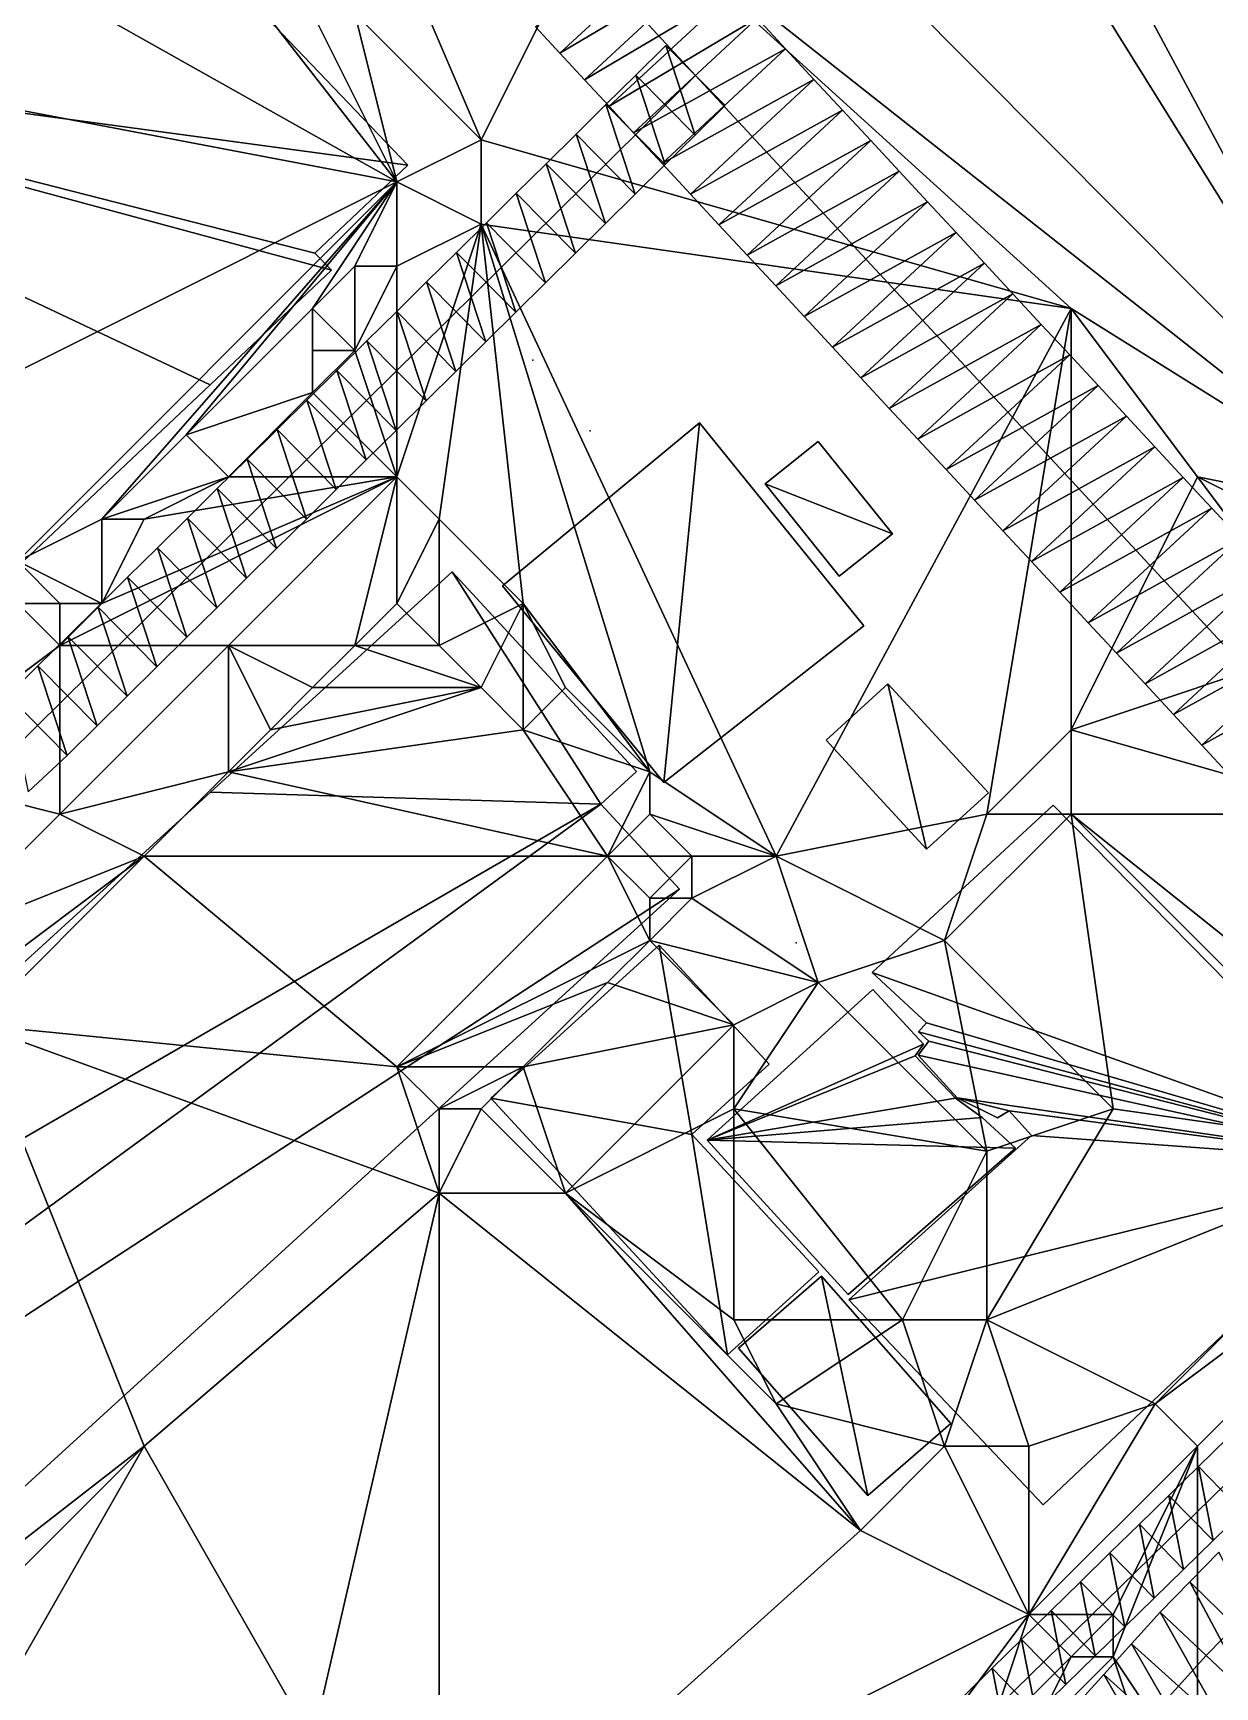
# Model space of a CAD drawing. Header units: metres. Extents: x -1103 to 901, y -902 to 905.
# Drawn here: x -927.3 to -871.2, y -407.4 to -328.9 of the extents above; entities that cross this region are included whole.
import ezdxf

# ---------------------------------------------------------------- set-up
doc = ezdxf.new("R2010")
doc.units = ezdxf.units.M
for name, color, linetype in [('OSM_BUILDING_FOOTPRINTS', 7, 'CONTINUOUS'), ('OSM_BUILDING_ROOFS', 1, 'CONTINUOUS'), ('OSM_BUILDING_WALLS', 8, 'CONTINUOUS'), ('OSM_ROAD_AXES', 2, 'CONTINUOUS'), ('OSM_ROAD_SURFACE', 9, 'CONTINUOUS'), ('OSM_TERRAIN', 3, 'CONTINUOUS'), ('OSM_TREES', 3, 'CONTINUOUS')]:
    doc.layers.add(name, color=color, linetype=linetype)

msp = doc.modelspace()

# ---------------------------------------------------------------- linework, layer by layer
at = {"layer": 'OSM_BUILDING_FOOTPRINTS'}
for points in [[(-953.61, -329.235, 14.229), (-928.882, -355.079, 14.229), (-918.868, -345.624, 14.229), (-913.109, -340.194, 14.229), (-913.894, -339.375, 14.229), (-909.483, -335.206, 14.229), (-933.437, -310.18, 14.229), (-953.61, -329.235, 14.229)], [(-889.443, -323.682, 11.96), (-879.992, -314.414, 11.96), (-874.499, -319.933, 11.96), (-877.351, -322.731, 11.96), (-878.191, -321.901, 11.96), (-879.429, -323.118, 11.96), (-874.079, -328.492, 11.96), (-868.53, -323.051, 11.96), (-862.373, -329.233, 11.96), (-856.382, -323.715, 11.96), (-845.295, -335.36, 11.96), (-861.709, -351.561, 11.96), (-889.443, -323.682, 11.96)], [(-904.995, -355.167, 12.733), (-895.644, -347.437, 12.733), (-887.829, -357.069, 12.733), (-897.324, -364.501, 12.733), (-904.995, -355.167, 12.733)], [(-890.007, -348.322, 13.019), (-886.48, -352.701, 13.019), (-889.001, -354.703, 13.019), (-892.516, -350.323, 13.019), (-890.007, -348.322, 13.019)], [(-907.383, -354.504, 11.038), (-918.845, -364.966, 11.038), (-952.636, -395.777, 11.038), (-953.597, -394.726, 11.038), (-958.24, -398.962, 11.038), (-957.289, -399.99, 11.038), (-967.536, -409.335, 11.038), (-968.265, -408.539, 11.038), (-972.687, -412.576, 11.038), (-971.957, -413.361, 11.038), (-985, -425.25, 11.038), (-983.862, -426.499, 11.038), (-1002.918, -443.873, 11.038), (-997.402, -449.845, 11.038), (-995.965, -448.54, 11.038), (-992.173, -452.643, 11.038), (-990.128, -454.855, 11.038), (-896.594, -369.566, 11.038), (-900.319, -365.529, 11.038), (-898.628, -363.981, 11.038), (-907.383, -354.504, 11.038)], [(-889.63, -362.499, 13.139), (-886.69, -359.823, 13.139), (-881.926, -364.998, 13.139), (-884.866, -367.675, 13.139), (-889.63, -362.499, 13.139)], [(-879.317, -398.784, 13.154), (-888.547, -389.052, 13.154), (-879.881, -381.266, 13.154), (-880.942, -380.094, 13.154), (-881.484, -380.426, 13.154), (-883.407, -379.475, 13.154), (-885.264, -377.451, 13.154), (-884.756, -376.776, 13.154), (-885.242, -376.345, 13.154), (-884.866, -375.903, 13.154), (-887.442, -373.525, 13.154), (-878.842, -365.584, 13.154), (-862.151, -382.56, 13.154), (-879.317, -398.784, 13.154)], [(-897.545, -372.22, 12.347), (-905.536, -379.486, 12.347), (-894.306, -391.662, 12.347), (-889.973, -387.725, 12.347), (-895.997, -381.211, 12.347), (-892.327, -377.871, 12.347), (-897.545, -372.22, 12.347)], [(-887.408, -374.332, 13.104), (-885.01, -376.931, 13.104), (-885.397, -377.484, 13.104), (-883.484, -379.486, 13.104), (-882.224, -380.404, 13.104), (-880.644, -381.863, 13.104), (-888.58, -388.808, 13.104), (-895.267, -381.476, 13.104), (-887.408, -374.332, 13.104)], [(-893.786, -391.352, 12.616), (-889.851, -387.935, 12.616), (-883.705, -394.935, 12.616), (-887.64, -398.341, 12.616), (-893.786, -391.352, 12.616)]]:
    msp.add_polyline3d(points, close=True, dxfattribs=at)
at = {"layer": 'OSM_BUILDING_ROOFS'}
for points in [[(-909.483, -335.206, 22.629), (-933.437, -310.18, 22.629), (-953.61, -329.235, 22.629)], [(-889.443, -323.682, 17.16), (-861.709, -351.561, 17.16), (-879.429, -323.118, 17.16)], [(-861.709, -351.561, 17.16), (-874.079, -328.492, 17.16), (-879.429, -323.118, 17.16)], [(-861.709, -351.561, 17.16), (-868.53, -323.051, 17.16), (-874.079, -328.492, 17.16)], [(-953.61, -329.235, 22.629), (-928.882, -355.079, 22.629), (-918.868, -345.624, 22.629)], [(-953.61, -329.235, 22.629), (-918.868, -345.624, 22.629), (-913.109, -340.194, 22.629)], [(-953.61, -329.235, 22.629), (-913.109, -340.194, 22.629), (-913.894, -339.375, 22.629)], [(-953.61, -329.235, 22.629), (-913.894, -339.375, 22.629), (-909.483, -335.206, 22.629)], [(-895.644, -347.437, 22.733), (-904.995, -355.167, 22.733), (-897.324, -364.501, 22.733)], [(-895.644, -347.437, 22.733), (-897.324, -364.501, 22.733), (-887.829, -357.069, 22.733)], [(-886.48, -352.701, 23.019), (-890.007, -348.322, 23.019), (-892.516, -350.323, 23.019)], [(-886.48, -352.701, 23.019), (-892.516, -350.323, 23.019), (-889.001, -354.703, 23.019)], [(-900.319, -365.529, 16.238), (-907.383, -354.504, 16.238), (-918.845, -364.966, 16.238)], [(-900.319, -365.529, 16.238), (-898.628, -363.981, 16.238), (-907.383, -354.504, 16.238)], [(-886.69, -359.823, 23.139), (-889.63, -362.499, 23.139), (-884.866, -367.675, 23.139)], [(-886.69, -359.823, 23.139), (-884.866, -367.675, 23.139), (-881.926, -364.998, 23.139)], [(-900.319, -365.529, 16.238), (-918.845, -364.966, 16.238), (-952.636, -395.777, 16.238)], [(-983.862, -426.499, 16.238), (-896.594, -369.566, 16.238), (-900.319, -365.529, 16.238)], [(-983.862, -426.499, 16.238), (-900.319, -365.529, 16.238), (-952.636, -395.777, 16.238)], [(-862.151, -382.56, 18.354), (-878.842, -365.584, 18.354), (-887.442, -373.525, 18.354)], [(-983.862, -426.499, 16.238), (-990.128, -454.855, 16.238), (-896.594, -369.566, 16.238)], [(-895.997, -381.211, 22.347), (-897.545, -372.22, 22.347), (-905.536, -379.486, 22.347)], [(-895.997, -381.211, 22.347), (-892.327, -377.871, 22.347), (-897.545, -372.22, 22.347)], [(-862.151, -382.56, 18.354), (-887.442, -373.525, 18.354), (-884.866, -375.903, 18.354)], [(-885.01, -376.931, 23.104), (-887.408, -374.332, 23.104), (-895.267, -381.476, 23.104)], [(-862.151, -382.56, 18.354), (-884.866, -375.903, 18.354), (-885.242, -376.345, 18.354)], [(-862.151, -382.56, 18.354), (-884.756, -376.776, 18.354), (-885.264, -377.451, 18.354)], [(-862.151, -382.56, 18.354), (-885.242, -376.345, 18.354), (-884.756, -376.776, 18.354)], [(-895.267, -381.476, 23.104), (-885.397, -377.484, 23.104), (-885.01, -376.931, 23.104)], [(-895.267, -381.476, 23.104), (-883.484, -379.486, 23.104), (-885.397, -377.484, 23.104)], [(-862.151, -382.56, 18.354), (-885.264, -377.451, 18.354), (-883.407, -379.475, 18.354)], [(-895.997, -381.211, 22.347), (-905.536, -379.486, 22.347), (-894.306, -391.662, 22.347)], [(-895.267, -381.476, 23.104), (-882.224, -380.404, 23.104), (-883.484, -379.486, 23.104)], [(-883.407, -379.475, 18.354), (-881.484, -380.426, 18.354), (-880.942, -380.094, 18.354)], [(-862.151, -382.56, 18.354), (-883.407, -379.475, 18.354), (-880.942, -380.094, 18.354)], [(-895.267, -381.476, 23.104), (-880.644, -381.863, 23.104), (-882.224, -380.404, 23.104)], [(-862.151, -382.56, 18.354), (-880.942, -380.094, 18.354), (-879.881, -381.266, 18.354)], [(-895.997, -381.211, 22.347), (-894.306, -391.662, 22.347), (-889.973, -387.725, 22.347)], [(-895.267, -381.476, 23.104), (-888.58, -388.808, 23.104), (-880.644, -381.863, 23.104)], [(-879.881, -381.266, 18.354), (-888.547, -389.052, 18.354), (-862.151, -382.56, 18.354)], [(-888.547, -389.052, 18.354), (-879.317, -398.784, 18.354), (-862.151, -382.56, 18.354)], [(-889.851, -387.935, 17.816), (-893.786, -391.352, 17.816), (-887.64, -398.341, 17.816)], [(-889.851, -387.935, 17.816), (-887.64, -398.341, 17.816), (-883.705, -394.935, 17.816)]]:
    msp.add_3dface(points, dxfattribs=at)
at = {"layer": 'OSM_BUILDING_WALLS'}
for points in [[(-909.483, -335.206, 14.229), (-933.437, -310.18, 14.229), (-933.437, -310.18, 22.629)], [(-909.483, -335.206, 14.229), (-933.437, -310.18, 22.629), (-909.483, -335.206, 22.629)], [(-889.443, -323.682, 11.96), (-861.709, -351.561, 11.96), (-861.709, -351.561, 17.16)], [(-889.443, -323.682, 11.96), (-861.709, -351.561, 17.16), (-889.443, -323.682, 17.16)], [(-913.894, -339.375, 14.229), (-909.483, -335.206, 14.229), (-909.483, -335.206, 22.629)], [(-913.894, -339.375, 14.229), (-909.483, -335.206, 22.629), (-913.894, -339.375, 22.629)], [(-913.109, -340.194, 14.229), (-913.894, -339.375, 14.229), (-913.894, -339.375, 22.629)], [(-913.109, -340.194, 14.229), (-913.894, -339.375, 22.629), (-913.109, -340.194, 22.629)], [(-918.868, -345.624, 14.229), (-913.109, -340.194, 14.229), (-913.109, -340.194, 22.629)], [(-918.868, -345.624, 14.229), (-913.109, -340.194, 22.629), (-918.868, -345.624, 22.629)], [(-928.882, -355.079, 14.229), (-918.868, -345.624, 14.229), (-918.868, -345.624, 22.629)], [(-928.882, -355.079, 14.229), (-918.868, -345.624, 22.629), (-928.882, -355.079, 22.629)], [(-895.644, -347.437, 12.733), (-904.995, -355.167, 12.733), (-904.995, -355.167, 22.733)], [(-895.644, -347.437, 12.733), (-904.995, -355.167, 22.733), (-895.644, -347.437, 22.733)], [(-887.829, -357.069, 12.733), (-895.644, -347.437, 12.733), (-895.644, -347.437, 22.733)], [(-887.829, -357.069, 12.733), (-895.644, -347.437, 22.733), (-887.829, -357.069, 22.733)], [(-890.007, -348.322, 13.019), (-892.516, -350.323, 13.019), (-892.516, -350.323, 23.019)], [(-890.007, -348.322, 13.019), (-892.516, -350.323, 23.019), (-890.007, -348.322, 23.019)], [(-886.48, -352.701, 13.019), (-890.007, -348.322, 13.019), (-890.007, -348.322, 23.019)], [(-886.48, -352.701, 13.019), (-890.007, -348.322, 23.019), (-886.48, -352.701, 23.019)], [(-892.516, -350.323, 13.019), (-889.001, -354.703, 13.019), (-889.001, -354.703, 23.019)], [(-892.516, -350.323, 13.019), (-889.001, -354.703, 23.019), (-892.516, -350.323, 23.019)], [(-889.001, -354.703, 13.019), (-886.48, -352.701, 13.019), (-886.48, -352.701, 23.019)], [(-889.001, -354.703, 13.019), (-886.48, -352.701, 23.019), (-889.001, -354.703, 23.019)], [(-907.383, -354.504, 11.038), (-918.845, -364.966, 11.038), (-918.845, -364.966, 16.238)], [(-907.383, -354.504, 11.038), (-918.845, -364.966, 16.238), (-907.383, -354.504, 16.238)], [(-898.628, -363.981, 11.038), (-907.383, -354.504, 11.038), (-907.383, -354.504, 16.238)], [(-898.628, -363.981, 11.038), (-907.383, -354.504, 16.238), (-898.628, -363.981, 16.238)], [(-904.995, -355.167, 12.733), (-897.324, -364.501, 12.733), (-897.324, -364.501, 22.733)], [(-904.995, -355.167, 12.733), (-897.324, -364.501, 22.733), (-904.995, -355.167, 22.733)], [(-897.324, -364.501, 12.733), (-887.829, -357.069, 12.733), (-887.829, -357.069, 22.733)], [(-897.324, -364.501, 12.733), (-887.829, -357.069, 22.733), (-897.324, -364.501, 22.733)], [(-886.69, -359.823, 13.139), (-889.63, -362.499, 13.139), (-889.63, -362.499, 23.139)], [(-886.69, -359.823, 13.139), (-889.63, -362.499, 23.139), (-886.69, -359.823, 23.139)], [(-881.926, -364.998, 13.139), (-886.69, -359.823, 13.139), (-886.69, -359.823, 23.139)], [(-881.926, -364.998, 13.139), (-886.69, -359.823, 23.139), (-881.926, -364.998, 23.139)], [(-889.63, -362.499, 13.139), (-884.866, -367.675, 13.139), (-884.866, -367.675, 23.139)], [(-889.63, -362.499, 13.139), (-884.866, -367.675, 23.139), (-889.63, -362.499, 23.139)], [(-900.319, -365.529, 11.038), (-898.628, -363.981, 11.038), (-898.628, -363.981, 16.238)], [(-900.319, -365.529, 11.038), (-898.628, -363.981, 16.238), (-900.319, -365.529, 16.238)], [(-918.845, -364.966, 11.038), (-952.636, -395.777, 11.038), (-952.636, -395.777, 16.238)], [(-918.845, -364.966, 11.038), (-952.636, -395.777, 16.238), (-918.845, -364.966, 16.238)], [(-884.866, -367.675, 13.139), (-881.926, -364.998, 13.139), (-881.926, -364.998, 23.139)], [(-884.866, -367.675, 13.139), (-881.926, -364.998, 23.139), (-884.866, -367.675, 23.139)], [(-896.594, -369.566, 11.038), (-900.319, -365.529, 11.038), (-900.319, -365.529, 16.238)], [(-896.594, -369.566, 11.038), (-900.319, -365.529, 16.238), (-896.594, -369.566, 16.238)], [(-878.842, -365.584, 13.154), (-887.442, -373.525, 13.154), (-887.442, -373.525, 18.354)], [(-878.842, -365.584, 13.154), (-887.442, -373.525, 18.354), (-878.842, -365.584, 18.354)], [(-862.151, -382.56, 13.154), (-878.842, -365.584, 13.154), (-878.842, -365.584, 18.354)], [(-862.151, -382.56, 13.154), (-878.842, -365.584, 18.354), (-862.151, -382.56, 18.354)], [(-990.128, -454.855, 11.038), (-896.594, -369.566, 11.038), (-896.594, -369.566, 16.238)], [(-990.128, -454.855, 11.038), (-896.594, -369.566, 16.238), (-990.128, -454.855, 16.238)], [(-897.545, -372.22, 12.347), (-905.536, -379.486, 12.347), (-905.536, -379.486, 22.347)], [(-897.545, -372.22, 12.347), (-905.536, -379.486, 22.347), (-897.545, -372.22, 22.347)], [(-892.327, -377.871, 12.347), (-897.545, -372.22, 12.347), (-897.545, -372.22, 22.347)], [(-892.327, -377.871, 12.347), (-897.545, -372.22, 22.347), (-892.327, -377.871, 22.347)], [(-887.442, -373.525, 13.154), (-884.866, -375.903, 13.154), (-884.866, -375.903, 18.354)], [(-887.442, -373.525, 13.154), (-884.866, -375.903, 18.354), (-887.442, -373.525, 18.354)], [(-887.408, -374.332, 13.104), (-895.267, -381.476, 13.104), (-895.267, -381.476, 23.104)], [(-887.408, -374.332, 13.104), (-895.267, -381.476, 23.104), (-887.408, -374.332, 23.104)], [(-885.01, -376.931, 13.104), (-887.408, -374.332, 13.104), (-887.408, -374.332, 23.104)], [(-885.01, -376.931, 13.104), (-887.408, -374.332, 23.104), (-885.01, -376.931, 23.104)], [(-884.866, -375.903, 13.154), (-885.242, -376.345, 13.154), (-885.242, -376.345, 18.354)], [(-884.866, -375.903, 13.154), (-885.242, -376.345, 18.354), (-884.866, -375.903, 18.354)], [(-884.756, -376.776, 13.154), (-885.264, -377.451, 13.154), (-885.264, -377.451, 18.354)], [(-884.756, -376.776, 13.154), (-885.264, -377.451, 18.354), (-884.756, -376.776, 18.354)], [(-885.242, -376.345, 13.154), (-884.756, -376.776, 13.154), (-884.756, -376.776, 18.354)], [(-885.242, -376.345, 13.154), (-884.756, -376.776, 18.354), (-885.242, -376.345, 18.354)], [(-885.397, -377.484, 13.104), (-885.01, -376.931, 13.104), (-885.01, -376.931, 23.104)], [(-885.397, -377.484, 13.104), (-885.01, -376.931, 23.104), (-885.397, -377.484, 23.104)], [(-883.484, -379.486, 13.104), (-885.397, -377.484, 13.104), (-885.397, -377.484, 23.104)], [(-883.484, -379.486, 13.104), (-885.397, -377.484, 23.104), (-883.484, -379.486, 23.104)], [(-885.264, -377.451, 13.154), (-883.407, -379.475, 13.154), (-883.407, -379.475, 18.354)], [(-885.264, -377.451, 13.154), (-883.407, -379.475, 18.354), (-885.264, -377.451, 18.354)], [(-895.997, -381.211, 12.347), (-892.327, -377.871, 12.347), (-892.327, -377.871, 22.347)], [(-895.997, -381.211, 12.347), (-892.327, -377.871, 22.347), (-895.997, -381.211, 22.347)], [(-905.536, -379.486, 12.347), (-894.306, -391.662, 12.347), (-894.306, -391.662, 22.347)], [(-905.536, -379.486, 12.347), (-894.306, -391.662, 22.347), (-905.536, -379.486, 22.347)], [(-882.224, -380.404, 13.104), (-883.484, -379.486, 13.104), (-883.484, -379.486, 23.104)], [(-882.224, -380.404, 13.104), (-883.484, -379.486, 23.104), (-882.224, -380.404, 23.104)], [(-883.407, -379.475, 13.154), (-881.484, -380.426, 13.154), (-881.484, -380.426, 18.354)], [(-883.407, -379.475, 13.154), (-881.484, -380.426, 18.354), (-883.407, -379.475, 18.354)], [(-880.644, -381.863, 13.104), (-882.224, -380.404, 13.104), (-882.224, -380.404, 23.104)], [(-880.644, -381.863, 13.104), (-882.224, -380.404, 23.104), (-880.644, -381.863, 23.104)], [(-881.484, -380.426, 13.154), (-880.942, -380.094, 13.154), (-880.942, -380.094, 18.354)], [(-881.484, -380.426, 13.154), (-880.942, -380.094, 18.354), (-881.484, -380.426, 18.354)], [(-880.942, -380.094, 13.154), (-879.881, -381.266, 13.154), (-879.881, -381.266, 18.354)], [(-880.942, -380.094, 13.154), (-879.881, -381.266, 18.354), (-880.942, -380.094, 18.354)], [(-889.973, -387.725, 12.347), (-895.997, -381.211, 12.347), (-895.997, -381.211, 22.347)], [(-889.973, -387.725, 12.347), (-895.997, -381.211, 22.347), (-889.973, -387.725, 22.347)], [(-895.267, -381.476, 13.104), (-888.58, -388.808, 13.104), (-888.58, -388.808, 23.104)], [(-895.267, -381.476, 13.104), (-888.58, -388.808, 23.104), (-895.267, -381.476, 23.104)], [(-879.881, -381.266, 13.154), (-888.547, -389.052, 13.154), (-888.547, -389.052, 18.354)], [(-879.881, -381.266, 13.154), (-888.547, -389.052, 18.354), (-879.881, -381.266, 18.354)], [(-888.58, -388.808, 13.104), (-880.644, -381.863, 13.104), (-880.644, -381.863, 23.104)], [(-888.58, -388.808, 13.104), (-880.644, -381.863, 23.104), (-888.58, -388.808, 23.104)], [(-879.317, -398.784, 13.154), (-862.151, -382.56, 13.154), (-862.151, -382.56, 18.354)], [(-879.317, -398.784, 13.154), (-862.151, -382.56, 18.354), (-879.317, -398.784, 18.354)], [(-894.306, -391.662, 12.347), (-889.973, -387.725, 12.347), (-889.973, -387.725, 22.347)], [(-894.306, -391.662, 12.347), (-889.973, -387.725, 22.347), (-894.306, -391.662, 22.347)], [(-889.851, -387.935, 12.616), (-893.786, -391.352, 12.616), (-893.786, -391.352, 17.816)], [(-889.851, -387.935, 12.616), (-893.786, -391.352, 17.816), (-889.851, -387.935, 17.816)], [(-883.705, -394.935, 12.616), (-889.851, -387.935, 12.616), (-889.851, -387.935, 17.816)], [(-883.705, -394.935, 12.616), (-889.851, -387.935, 17.816), (-883.705, -394.935, 17.816)], [(-888.547, -389.052, 13.154), (-879.317, -398.784, 13.154), (-879.317, -398.784, 18.354)], [(-888.547, -389.052, 13.154), (-879.317, -398.784, 18.354), (-888.547, -389.052, 18.354)], [(-893.786, -391.352, 12.616), (-887.64, -398.341, 12.616), (-887.64, -398.341, 17.816)], [(-893.786, -391.352, 12.616), (-887.64, -398.341, 17.816), (-893.786, -391.352, 17.816)], [(-887.64, -398.341, 12.616), (-883.705, -394.935, 12.616), (-883.705, -394.935, 17.816)], [(-887.64, -398.341, 12.616), (-883.705, -394.935, 17.816), (-887.64, -398.341, 17.816)]]:
    msp.add_3dface(points, dxfattribs=at)
at = {"layer": 'OSM_ROAD_AXES'}
for points in [[(-901.657, -324.655, 15.01), (-895.832, -330.948, 15.031), (-851.329, -378.899, 16.744), (-848.256, -382.15, 16.713)], [(-895.832, -330.948, 15.031), (-928.473, -363.197, 15.164), (-930.253, -363.573, 15.221), (-932.839, -362.091, 15.52), (-948.005, -345.138, 17.65), (-956.937, -335.151, 18.687)], [(-957.441, -541.844, 15.651), (-939.635, -497.53, 15.073), (-928.814, -475.423, 13.919), (-918.998, -457.707, 14.281), (-907.193, -439.448, 14.407), (-896.383, -425.48, 14.768), (-883.495, -410.351, 15.727), (-851.329, -378.899, 16.744)], [(-949.372, -542.673, 15.503), (-932.958, -498.968, 15.031), (-923.254, -477.745, 14.556), (-911.283, -456.213, 15.343), (-899.312, -438.298, 15.438), (-883.406, -419.033, 15.764), (-871.59, -405.939, 16.887), (-848.256, -382.15, 16.713)]]:
    msp.add_polyline3d(points, dxfattribs=at)
at = {"layer": 'OSM_ROAD_SURFACE'}
for points in [[(-903.428, -328.631, 15.104), (-902.263, -329.89, 15.108), (-896.392, -324.455, 15.004)], [(-902.263, -329.89, 15.108), (-895.227, -325.714, 15.002), (-896.392, -324.455, 15.004)], [(-902.263, -329.89, 15.108), (-901.098, -331.148, 15.112), (-895.227, -325.714, 15.002)], [(-901.098, -331.148, 15.112), (-894.062, -326.972, 15.014), (-895.227, -325.714, 15.002)], [(-901.098, -331.148, 15.112), (-899.932, -332.407, 15.117), (-894.062, -326.972, 15.014)], [(-899.932, -332.407, 15.117), (-892.899, -328.229, 15.029), (-894.062, -326.972, 15.014)], [(-899.932, -332.407, 15.117), (-898.766, -333.667, 15.121), (-892.899, -328.229, 15.029)], [(-898.766, -333.667, 15.121), (-891.552, -329.68, 15.046), (-892.899, -328.229, 15.029)], [(-898.766, -333.667, 15.121), (-897.415, -335.122, 15.127), (-891.552, -329.68, 15.046)], [(-897.238, -329.525, 15.077), (-898.657, -330.927, 15.097), (-895.846, -333.773, 15.106)], [(-897.415, -335.122, 15.127), (-890.203, -331.133, 15.051), (-891.552, -329.68, 15.046)], [(-897.238, -329.525, 15.077), (-895.846, -333.773, 15.106), (-894.426, -332.371, 15.086)], [(-898.657, -330.927, 15.097), (-900.076, -332.329, 15.117), (-897.265, -335.175, 15.126)], [(-898.657, -330.927, 15.097), (-897.265, -335.175, 15.126), (-895.846, -333.773, 15.106)], [(-897.415, -335.122, 15.127), (-896.067, -336.575, 15.132), (-890.203, -331.133, 15.051)], [(-896.067, -336.575, 15.132), (-888.854, -332.586, 15.056), (-890.203, -331.133, 15.051)], [(-900.076, -332.329, 15.117), (-901.495, -333.732, 15.137), (-898.684, -336.577, 15.129)], [(-900.076, -332.329, 15.117), (-898.684, -336.577, 15.129), (-897.265, -335.175, 15.126)], [(-896.067, -336.575, 15.132), (-894.718, -338.028, 15.109), (-888.854, -332.586, 15.056)], [(-894.718, -338.028, 15.109), (-887.506, -334.039, 15.061), (-888.854, -332.586, 15.056)], [(-901.495, -333.732, 15.137), (-902.914, -335.134, 15.149), (-900.103, -337.979, 15.086)], [(-901.495, -333.732, 15.137), (-900.103, -337.979, 15.086), (-898.684, -336.577, 15.129)], [(-894.718, -338.028, 15.109), (-893.37, -339.481, 15.076), (-887.506, -334.039, 15.061)], [(-893.37, -339.481, 15.076), (-886.157, -335.492, 15.067), (-887.506, -334.039, 15.061)], [(-902.914, -335.134, 15.149), (-904.334, -336.536, 15.106), (-901.522, -339.381, 15.062)], [(-902.914, -335.134, 15.149), (-901.522, -339.381, 15.062), (-900.103, -337.979, 15.086)], [(-893.37, -339.481, 15.076), (-892.021, -340.934, 15.067), (-886.157, -335.492, 15.067)], [(-892.021, -340.934, 15.067), (-884.809, -336.945, 15.072), (-886.157, -335.492, 15.067)], [(-904.334, -336.536, 15.106), (-905.753, -337.938, 15.063), (-902.941, -340.783, 15.058)], [(-904.334, -336.536, 15.106), (-902.941, -340.783, 15.058), (-901.522, -339.381, 15.062)], [(-892.021, -340.934, 15.067), (-890.673, -342.387, 15.066), (-884.809, -336.945, 15.072)], [(-890.673, -342.387, 15.066), (-883.46, -338.398, 15.077), (-884.809, -336.945, 15.072)], [(-905.753, -337.938, 15.063), (-907.172, -339.34, 15.115), (-904.361, -342.185, 15.051)], [(-905.753, -337.938, 15.063), (-904.361, -342.185, 15.051), (-902.941, -340.783, 15.058)], [(-890.673, -342.387, 15.066), (-889.324, -343.84, 15.065), (-883.46, -338.398, 15.077)], [(-889.324, -343.84, 15.065), (-882.112, -339.851, 15.082), (-883.46, -338.398, 15.077)], [(-907.172, -339.34, 15.115), (-908.591, -340.742, 15.185), (-905.78, -343.588, 14.987)], [(-907.172, -339.34, 15.115), (-905.78, -343.588, 14.987), (-904.361, -342.185, 15.051)], [(-889.324, -343.84, 15.065), (-887.975, -345.293, 15.064), (-882.112, -339.851, 15.082)], [(-887.975, -345.293, 15.064), (-880.763, -341.304, 15.084), (-882.112, -339.851, 15.082)], [(-908.591, -340.742, 15.185), (-910.01, -342.144, 15.254), (-907.199, -344.99, 14.801)], [(-908.591, -340.742, 15.185), (-907.199, -344.99, 14.801), (-905.78, -343.588, 14.987)], [(-887.975, -345.293, 15.064), (-886.627, -346.747, 15.063), (-880.763, -341.304, 15.084)], [(-886.627, -346.747, 15.063), (-879.415, -342.758, 15.075), (-880.763, -341.304, 15.084)], [(-910.01, -342.144, 15.254), (-911.429, -343.546, 15.189), (-908.618, -346.392, 15.078)], [(-910.01, -342.144, 15.254), (-908.618, -346.392, 15.078), (-907.199, -344.99, 14.801)], [(-886.627, -346.747, 15.063), (-885.278, -348.2, 15.062), (-879.415, -342.758, 15.075)], [(-885.278, -348.2, 15.062), (-878.066, -344.211, 15.134), (-879.415, -342.758, 15.075)], [(-911.429, -343.546, 15.189), (-912.849, -344.948, 15.185), (-910.037, -347.794, 15.184)], [(-911.429, -343.546, 15.189), (-910.037, -347.794, 15.184), (-908.618, -346.392, 15.078)], [(-885.278, -348.2, 15.062), (-883.93, -349.653, 15.06), (-878.066, -344.211, 15.134)], [(-883.93, -349.653, 15.06), (-876.717, -345.664, 15.197), (-878.066, -344.211, 15.134)], [(-912.849, -344.948, 15.185), (-914.268, -346.351, 15.219), (-911.456, -349.196, 15.18)], [(-912.849, -344.948, 15.185), (-911.456, -349.196, 15.18), (-910.037, -347.794, 15.184)], [(-883.93, -349.653, 15.06), (-882.581, -351.106, 15.07), (-876.717, -345.664, 15.197)], [(-882.581, -351.106, 15.07), (-875.369, -347.117, 15.255), (-876.717, -345.664, 15.197)], [(-914.268, -346.351, 15.219), (-915.687, -347.753, 15.246), (-912.876, -350.598, 15.246)], [(-914.268, -346.351, 15.219), (-912.876, -350.598, 15.246), (-911.456, -349.196, 15.18)], [(-882.581, -351.106, 15.07), (-881.233, -352.559, 15.142), (-875.369, -347.117, 15.255)], [(-881.233, -352.559, 15.142), (-874.02, -348.57, 15.312), (-875.369, -347.117, 15.255)], [(-915.687, -347.753, 15.246), (-917.106, -349.155, 15.273), (-914.295, -352, 15.187)], [(-915.687, -347.753, 15.246), (-914.295, -352, 15.187), (-912.876, -350.598, 15.246)], [(-917.106, -349.155, 15.273), (-918.525, -350.557, 15.36), (-915.714, -353.402, 15.194)], [(-917.106, -349.155, 15.273), (-915.714, -353.402, 15.194), (-914.295, -352, 15.187)], [(-881.233, -352.559, 15.142), (-879.884, -354.012, 15.222), (-874.02, -348.57, 15.312)], [(-879.884, -354.012, 15.222), (-872.672, -350.023, 15.37), (-874.02, -348.57, 15.312)], [(-879.884, -354.012, 15.222), (-878.535, -355.465, 15.405), (-872.672, -350.023, 15.37)], [(-878.535, -355.465, 15.405), (-871.323, -351.476, 15.448), (-872.672, -350.023, 15.37)], [(-918.525, -350.557, 15.36), (-919.944, -351.959, 15.472), (-917.133, -354.804, 15.209)], [(-918.525, -350.557, 15.36), (-917.133, -354.804, 15.209), (-915.714, -353.402, 15.194)], [(-878.535, -355.465, 15.405), (-877.187, -356.918, 15.512), (-871.323, -351.476, 15.448)], [(-877.187, -356.918, 15.512), (-869.975, -352.929, 15.536), (-871.323, -351.476, 15.448)], [(-919.944, -351.959, 15.472), (-921.364, -353.361, 15.405), (-918.552, -356.207, 15.224)], [(-919.944, -351.959, 15.472), (-918.552, -356.207, 15.224), (-917.133, -354.804, 15.209)], [(-877.187, -356.918, 15.512), (-875.838, -358.371, 15.574), (-869.975, -352.929, 15.536)], [(-875.838, -358.371, 15.574), (-868.626, -354.382, 15.619), (-869.975, -352.929, 15.536)], [(-921.364, -353.361, 15.405), (-922.783, -354.763, 15.337), (-919.971, -357.609, 15.239)], [(-921.364, -353.361, 15.405), (-919.971, -357.609, 15.239), (-918.552, -356.207, 15.224)], [(-922.783, -354.763, 15.337), (-924.202, -356.165, 15.278), (-921.391, -359.011, 15.219)], [(-922.783, -354.763, 15.337), (-921.391, -359.011, 15.219), (-919.971, -357.609, 15.239)], [(-875.838, -358.371, 15.574), (-874.49, -359.824, 15.662), (-868.626, -354.382, 15.619)], [(-874.49, -359.824, 15.662), (-867.277, -355.835, 15.693), (-868.626, -354.382, 15.619)], [(-924.202, -356.165, 15.278), (-925.621, -357.567, 15.257), (-922.81, -360.413, 15.187)], [(-924.202, -356.165, 15.278), (-922.81, -360.413, 15.187), (-921.391, -359.011, 15.219)], [(-874.49, -359.824, 15.662), (-873.141, -361.277, 15.732), (-867.277, -355.835, 15.693)], [(-873.141, -361.277, 15.732), (-865.929, -357.288, 15.767), (-867.277, -355.835, 15.693)], [(-925.621, -357.567, 15.257), (-927.04, -358.97, 15.259), (-924.229, -361.815, 15.155)], [(-925.621, -357.567, 15.257), (-924.229, -361.815, 15.155), (-922.81, -360.413, 15.187)], [(-873.141, -361.277, 15.732), (-871.793, -362.73, 15.783), (-865.929, -357.288, 15.767)], [(-871.793, -362.73, 15.783), (-864.58, -358.741, 15.845), (-865.929, -357.288, 15.767)], [(-927.04, -358.97, 15.259), (-928.459, -360.372, 15.279), (-925.648, -363.217, 15.122)], [(-927.04, -358.97, 15.259), (-925.648, -363.217, 15.122), (-924.229, -361.815, 15.155)], [(-871.793, -362.73, 15.783), (-870.444, -364.183, 15.835), (-864.58, -358.741, 15.845)], [(-928.459, -360.372, 15.279), (-927.501, -364.945, 15.137), (-925.648, -363.217, 15.122)], [(-869.86, -399.116, 16.912), (-870.559, -395.604, 16.873), (-871.957, -396.971, 16.861)], [(-871.258, -400.484, 16.9), (-871.957, -396.971, 16.861), (-873.356, -398.339, 16.729)], [(-871.258, -400.484, 16.9), (-869.86, -399.116, 16.912), (-871.957, -396.971, 16.861)], [(-872.657, -401.851, 16.863), (-873.356, -398.339, 16.729), (-874.754, -399.706, 16.621)], [(-872.657, -401.851, 16.863), (-871.258, -400.484, 16.9), (-873.356, -398.339, 16.729)], [(-874.055, -403.219, 16.798), (-874.754, -399.706, 16.621), (-876.153, -401.074, 16.514)], [(-874.055, -403.219, 16.798), (-872.657, -401.851, 16.863), (-874.754, -399.706, 16.621)], [(-875.454, -404.586, 16.727), (-876.153, -401.074, 16.514), (-877.551, -402.441, 16.407)], [(-875.454, -404.586, 16.727), (-874.055, -403.219, 16.798), (-876.153, -401.074, 16.514)], [(-868.076, -406.64, 16.958), (-870.987, -401.039, 16.909), (-872.359, -402.438, 16.884)], [(-876.852, -405.954, 16.484), (-877.551, -402.441, 16.407), (-878.95, -403.809, 16.299)], [(-876.852, -405.954, 16.484), (-875.454, -404.586, 16.727), (-877.551, -402.441, 16.407)], [(-869.405, -407.994, 16.968), (-872.359, -402.438, 16.884), (-873.775, -403.883, 16.818)], [(-869.405, -407.994, 16.968), (-868.076, -406.64, 16.958), (-872.359, -402.438, 16.884)], [(-878.251, -407.321, 16.344), (-878.95, -403.809, 16.299), (-880.348, -405.176, 16.161)], [(-878.251, -407.321, 16.344), (-876.852, -405.954, 16.484), (-878.95, -403.809, 16.299)], [(-870.676, -409.403, 16.976), (-873.775, -403.883, 16.818), (-875.13, -405.384, 16.757)], [(-870.676, -409.403, 16.976), (-869.405, -407.994, 16.968), (-873.775, -403.883, 16.818)], [(-879.649, -408.689, 16.213), (-880.348, -405.176, 16.161), (-881.747, -406.544, 16.038)], [(-879.649, -408.689, 16.213), (-878.251, -407.321, 16.344), (-880.348, -405.176, 16.161)], [(-871.989, -410.858, 16.969), (-875.13, -405.384, 16.757), (-876.443, -406.838, 16.649)], [(-871.989, -410.858, 16.969), (-870.676, -409.403, 16.976), (-875.13, -405.384, 16.757)], [(-881.048, -410.056, 16.09), (-881.747, -406.544, 16.038), (-883.145, -407.911, 15.9)], [(-881.048, -410.056, 16.09), (-879.649, -408.689, 16.213), (-881.747, -406.544, 16.038)], [(-873.302, -412.313, 16.697), (-876.443, -406.838, 16.649), (-877.756, -408.293, 16.517)], [(-873.302, -412.313, 16.697), (-871.989, -410.858, 16.969), (-876.443, -406.838, 16.649)]]:
    msp.add_3dface(points, dxfattribs=at)
at = {"layer": 'OSM_TERRAIN'}
for points in [[(-952, -328, 16.476), (-910, -336, 16.401), (-942, -318, 16.552)], [(-910, -336, 16.401), (-924, -318, 16.388), (-942, -318, 16.552)], [(-924, -318, 16.388), (-910, -336, 16.401), (-918, -320, 15.781)], [(-910, -336, 16.401), (-912, -328, 15.538), (-918, -320, 15.781)], [(-912, -328, 15.538), (-906, -334, 15.115), (-912, -320, 15.091)], [(-906, -334, 15.115), (-900, -322, 14.976), (-912, -320, 15.091)], [(-878, -342, 15.028), (-900, -322, 14.976), (-906, -334, 15.115)], [(-900, -322, 14.976), (-878, -342, 15.028), (-862, -352, 14.785)], [(-862, -352, 14.785), (-868, -322, 14.571), (-900, -322, 14.976)], [(-952, -328, 16.476), (-938, -350, 16.527), (-910, -336, 16.401)], [(-910, -336, 16.401), (-906, -334, 15.115), (-912, -328, 15.538)], [(-906, -338, 15.01), (-906, -334, 15.115), (-910, -336, 16.401)], [(-906, -338, 15.01), (-878, -342, 15.028), (-906, -334, 15.115)], [(-928, -354, 16.476), (-910, -336, 16.401), (-938, -350, 16.527)], [(-924, -352, 16.146), (-910, -336, 16.401), (-928, -354, 16.476)], [(-924, -352, 16.146), (-920, -348, 16.192), (-910, -336, 16.401)], [(-920, -348, 16.192), (-914, -342, 16.233), (-910, -336, 16.401)], [(-914, -342, 16.233), (-912, -340, 16.089), (-910, -336, 16.401)], [(-912, -340, 16.089), (-910, -340, 15.231), (-910, -336, 16.401)], [(-910, -340, 15.231), (-906, -338, 15.01), (-910, -336, 16.401)], [(-908, -352, 14.38), (-906, -338, 15.01), (-910, -350, 15.108)], [(-910, -350, 15.108), (-906, -338, 15.01), (-910, -340, 15.231)], [(-904, -356, 15), (-906, -338, 15.01), (-908, -352, 14.38)], [(-892, -368, 14.975), (-906, -338, 15.01), (-898, -364, 14.924)], [(-892, -368, 14.975), (-878, -342, 15.028), (-906, -338, 15.01)], [(-898, -364, 14.924), (-906, -338, 15.01), (-904, -356, 15)], [(-914, -342, 16.233), (-912, -344, 15.114), (-912, -340, 16.089)], [(-912, -344, 15.114), (-910, -350, 15.108), (-910, -340, 15.231)], [(-912, -344, 15.114), (-910, -340, 15.231), (-912, -340, 16.089)], [(-920, -348, 16.192), (-914, -346, 15.163), (-914, -342, 16.233)], [(-914, -346, 15.163), (-914, -344, 15.476), (-914, -342, 16.233)], [(-914, -344, 15.476), (-912, -344, 15.114), (-914, -342, 16.233)], [(-892, -368, 14.975), (-882, -366, 15.292), (-878, -342, 15.028)], [(-882, -366, 15.292), (-878, -362, 15.597), (-878, -342, 15.028)], [(-878, -362, 15.597), (-872, -350, 15.327), (-878, -342, 15.028)], [(-872, -350, 15.327), (-862, -352, 14.785), (-878, -342, 15.028)], [(-914, -346, 15.163), (-910, -350, 15.108), (-912, -344, 15.114)], [(-914, -346, 15.163), (-912, -344, 15.114), (-914, -344, 15.476)], [(-918, -350, 15.24), (-914, -346, 15.163), (-920, -348, 16.192)], [(-910, -350, 15.108), (-914, -346, 15.163), (-918, -350, 15.24)], [(-924, -352, 16.146), (-918, -350, 15.24), (-920, -348, 16.192)], [(-918, -358, 15.192), (-910, -350, 15.108), (-926, -358, 15.194)], [(-926, -358, 15.194), (-910, -350, 15.108), (-924, -356, 15.226)], [(-924, -356, 15.226), (-910, -350, 15.108), (-922, -352, 15.524)], [(-922, -352, 15.524), (-918, -350, 15.24), (-924, -352, 16.146)], [(-922, -352, 15.524), (-910, -350, 15.108), (-918, -350, 15.24)], [(-918, -358, 15.192), (-912, -358, 13.476), (-910, -350, 15.108)], [(-912, -358, 13.476), (-910, -356, 13.533), (-910, -350, 15.108)], [(-910, -356, 13.533), (-908, -352, 14.38), (-910, -350, 15.108)], [(-878, -362, 15.597), (-866, -358, 15.773), (-872, -350, 15.327)], [(-866, -358, 15.773), (-860, -356, 15.462), (-872, -350, 15.327)], [(-860, -356, 15.462), (-862, -352, 14.785), (-872, -350, 15.327)], [(-928, -354, 16.476), (-924, -356, 15.226), (-924, -352, 16.146)], [(-924, -356, 15.226), (-922, -352, 15.524), (-924, -352, 16.146)], [(-910, -356, 13.533), (-908, -358, 13.236), (-908, -352, 14.38)], [(-908, -358, 13.236), (-904, -356, 15), (-908, -352, 14.38)], [(-928, -356, 16.087), (-926, -356, 15.456), (-928, -354, 16.476)], [(-926, -356, 15.456), (-924, -356, 15.226), (-928, -354, 16.476)], [(-934, -364, 15.349), (-926, -358, 15.194), (-928, -356, 16.087)], [(-926, -358, 15.194), (-926, -356, 15.456), (-928, -356, 16.087)], [(-926, -358, 15.194), (-924, -356, 15.226), (-926, -356, 15.456)], [(-912, -358, 13.476), (-908, -358, 13.236), (-910, -356, 13.533)], [(-906, -360, 13.304), (-904, -356, 15), (-908, -358, 13.236)], [(-906, -360, 13.304), (-904, -362, 13.426), (-904, -356, 15)], [(-904, -362, 13.426), (-902, -360, 14.686), (-904, -356, 15)], [(-902, -360, 14.686), (-898, -364, 14.924), (-904, -356, 15)], [(-934, -364, 15.349), (-926, -366, 15.007), (-926, -358, 15.194)], [(-926, -366, 15.007), (-918, -364, 13.297), (-918, -358, 15.192)], [(-926, -366, 15.007), (-918, -358, 15.192), (-926, -358, 15.194)], [(-918, -364, 13.297), (-916, -362, 13.358), (-918, -358, 15.192)], [(-916, -362, 13.358), (-914, -360, 13.418), (-918, -358, 15.192)], [(-914, -360, 13.418), (-912, -358, 13.476), (-918, -358, 15.192)], [(-914, -360, 13.418), (-906, -360, 13.304), (-912, -358, 13.476)], [(-906, -360, 13.304), (-908, -358, 13.236), (-912, -358, 13.476)], [(-878, -362, 15.597), (-864, -366, 15.943), (-866, -358, 15.773)], [(-918, -364, 13.297), (-906, -360, 13.304), (-916, -362, 13.358)], [(-918, -364, 13.297), (-904, -362, 13.426), (-906, -360, 13.304)], [(-916, -362, 13.358), (-906, -360, 13.304), (-914, -360, 13.418)], [(-904, -362, 13.426), (-898, -364, 14.924), (-902, -360, 14.686)], [(-918, -364, 13.297), (-900, -368, 13.236), (-904, -362, 13.426)], [(-900, -368, 13.236), (-898, -364, 14.924), (-904, -362, 13.426)], [(-882, -366, 15.292), (-878, -366, 15.879), (-878, -362, 15.597)], [(-878, -366, 15.879), (-864, -366, 15.943), (-878, -362, 15.597)], [(-934, -364, 15.349), (-932, -372, 14.648), (-926, -366, 15.007)], [(-922, -368, 13.236), (-918, -364, 13.297), (-926, -366, 15.007)], [(-922, -368, 13.236), (-900, -368, 13.236), (-918, -364, 13.297)], [(-900, -368, 13.236), (-898, -366, 14.512), (-898, -364, 14.924)], [(-898, -366, 14.512), (-892, -368, 14.975), (-898, -364, 14.924)], [(-932, -372, 14.648), (-922, -368, 13.236), (-926, -366, 15.007)], [(-900, -368, 13.236), (-896, -368, 13.922), (-898, -366, 14.512)], [(-896, -368, 13.922), (-892, -368, 14.975), (-898, -366, 14.512)], [(-892, -368, 14.975), (-884, -372, 15.894), (-882, -366, 15.292)], [(-876, -380, 15.894), (-878, -366, 15.879), (-884, -372, 15.894)], [(-884, -372, 15.894), (-878, -366, 15.879), (-882, -366, 15.292)], [(-876, -380, 15.894), (-862, -382, 16.021), (-878, -366, 15.879)], [(-862, -382, 16.021), (-858, -382, 16.922), (-878, -366, 15.879)], [(-878, -366, 15.879), (-858, -382, 16.922), (-864, -366, 15.943)], [(-930, -374, 13.517), (-922, -368, 13.236), (-932, -372, 14.648)], [(-930, -376, 13.236), (-922, -368, 13.236), (-930, -374, 13.517)], [(-930, -376, 13.236), (-910, -378, 13.236), (-922, -368, 13.236)], [(-922, -368, 13.236), (-910, -378, 13.236), (-900, -368, 13.236)], [(-910, -378, 13.236), (-898, -372, 14.438), (-900, -368, 13.236)], [(-898, -372, 14.438), (-898, -370, 13.809), (-900, -368, 13.236)], [(-898, -370, 13.809), (-896, -368, 13.922), (-900, -368, 13.236)], [(-898, -370, 13.809), (-896, -370, 13.859), (-896, -368, 13.922)], [(-896, -370, 13.859), (-892, -368, 14.975), (-896, -368, 13.922)], [(-896, -370, 13.859), (-890, -374, 15.278), (-892, -368, 14.975)], [(-890, -374, 15.278), (-884, -372, 15.894), (-892, -368, 14.975)], [(-898, -372, 14.438), (-896, -370, 13.859), (-898, -370, 13.809)], [(-898, -372, 14.438), (-890, -374, 15.278), (-896, -370, 13.859)], [(-900, -374, 14.472), (-898, -372, 14.438), (-910, -378, 13.236)], [(-900, -374, 14.472), (-894, -376, 14.692), (-898, -372, 14.438)], [(-894, -376, 14.692), (-890, -374, 15.278), (-898, -372, 14.438)], [(-882, -382, 15.221), (-884, -372, 15.894), (-890, -374, 15.278)], [(-882, -382, 15.221), (-876, -380, 15.894), (-884, -372, 15.894)], [(-904, -378, 14.54), (-900, -374, 14.472), (-910, -378, 13.236)], [(-904, -378, 14.54), (-894, -376, 14.692), (-900, -374, 14.472)], [(-894, -380, 15.182), (-890, -374, 15.278), (-894, -376, 14.692)], [(-894, -380, 15.182), (-882, -382, 15.221), (-890, -374, 15.278)], [(-940, -410, 13.13), (-922, -396, 13.218), (-930, -376, 13.236)], [(-922, -396, 13.218), (-908, -384, 13.23), (-930, -376, 13.236)], [(-908, -384, 13.23), (-910, -378, 13.236), (-930, -376, 13.236)], [(-902, -384, 14.47), (-894, -376, 14.692), (-904, -378, 14.54)], [(-902, -384, 14.47), (-894, -380, 15.182), (-894, -376, 14.692)], [(-908, -384, 13.23), (-908, -380, 13.727), (-910, -378, 13.236)], [(-908, -380, 13.727), (-904, -378, 14.54), (-910, -378, 13.236)], [(-908, -380, 13.727), (-906, -380, 14.351), (-904, -378, 14.54)], [(-906, -380, 14.351), (-902, -384, 14.47), (-904, -378, 14.54)], [(-908, -384, 13.23), (-906, -380, 14.351), (-908, -380, 13.727)], [(-908, -384, 13.23), (-902, -384, 14.47), (-906, -380, 14.351)], [(-902, -384, 14.47), (-894, -390, 14.558), (-894, -380, 15.182)], [(-894, -390, 14.558), (-886, -390, 15.352), (-894, -380, 15.182)], [(-886, -390, 15.352), (-882, -382, 15.221), (-894, -380, 15.182)], [(-882, -390, 15.894), (-862, -382, 16.021), (-876, -380, 15.894)], [(-882, -390, 15.894), (-876, -380, 15.894), (-882, -382, 15.221)], [(-886, -390, 15.352), (-882, -390, 15.894), (-882, -382, 15.221)], [(-874, -394, 15.929), (-862, -382, 16.021), (-882, -390, 15.894)], [(-872, -396, 16.803), (-858, -382, 16.922), (-874, -394, 15.929)], [(-874, -394, 15.929), (-858, -382, 16.922), (-862, -382, 16.021)], [(-872, -396, 16.803), (-872, -412, 16.928), (-858, -382, 16.922)], [(-872, -412, 16.928), (-850, -390, 16.766), (-858, -382, 16.922)], [(-914, -410, 12.888), (-908, -384, 13.23), (-922, -396, 13.218)], [(-914, -410, 12.888), (-908, -418, 13.139), (-908, -384, 13.23)], [(-908, -418, 13.139), (-888, -400, 15.17), (-908, -384, 13.23)], [(-888, -400, 15.17), (-902, -384, 14.47), (-908, -384, 13.23)], [(-888, -400, 15.17), (-892, -394, 15.001), (-902, -384, 14.47)], [(-902, -384, 14.47), (-892, -394, 15.001), (-894, -390, 14.558)], [(-894, -390, 14.558), (-892, -394, 15.001), (-886, -390, 15.352)], [(-892, -394, 15.001), (-884, -396, 15.234), (-886, -390, 15.352)], [(-884, -396, 15.234), (-882, -390, 15.894), (-886, -390, 15.352)], [(-884, -396, 15.234), (-880, -396, 15.866), (-882, -390, 15.894)], [(-880, -396, 15.866), (-874, -394, 15.929), (-882, -390, 15.894)], [(-846, -434, 16.986), (-850, -390, 16.766), (-872, -412, 16.928)], [(-892, -394, 15.001), (-888, -400, 15.17), (-884, -396, 15.234)], [(-880, -404, 16.185), (-872, -396, 16.803), (-874, -394, 15.929)], [(-880, -404, 16.185), (-874, -394, 15.929), (-880, -396, 15.866)], [(-946, -420, 12.045), (-922, -396, 13.218), (-940, -410, 13.13)], [(-946, -420, 12.045), (-946, -438, 11.218), (-922, -396, 13.218)], [(-946, -438, 11.218), (-914, -410, 12.888), (-922, -396, 13.218)], [(-888, -400, 15.17), (-880, -404, 16.185), (-884, -396, 15.234)], [(-880, -404, 16.185), (-880, -396, 15.866), (-884, -396, 15.234)], [(-880, -404, 16.185), (-876, -404, 16.416), (-872, -396, 16.803)], [(-876, -404, 16.416), (-876, -406, 16.664), (-872, -396, 16.803)], [(-876, -406, 16.664), (-872, -412, 16.928), (-872, -396, 16.803)], [(-908, -418, 13.139), (-880, -404, 16.185), (-888, -400, 15.17)], [(-892, -420, 14.91), (-880, -404, 16.185), (-908, -418, 13.139)], [(-892, -420, 14.91), (-882, -410, 15.802), (-880, -404, 16.185)], [(-882, -410, 15.802), (-878, -406, 16.136), (-880, -404, 16.185)], [(-878, -406, 16.136), (-876, -404, 16.416), (-880, -404, 16.185)], [(-878, -406, 16.136), (-876, -406, 16.664), (-876, -404, 16.416)], [(-882, -410, 15.802), (-880, -410, 16.286), (-878, -406, 16.136)], [(-880, -410, 16.286), (-874, -412, 16.387), (-876, -406, 16.664)], [(-880, -410, 16.286), (-876, -406, 16.664), (-878, -406, 16.136)], [(-874, -412, 16.387), (-872, -412, 16.928), (-876, -406, 16.664)]]:
    msp.add_3dface(points, dxfattribs=at)
at = {"layer": 'OSM_TREES'}
for p in [(-903.549, -344.456, 14.995), (-900.828, -347.813, 14.999), (-891.045, -372.109, 15.074)]:
    msp.add_point(p, dxfattribs=at)

doc.saveas('drawing.dxf')
